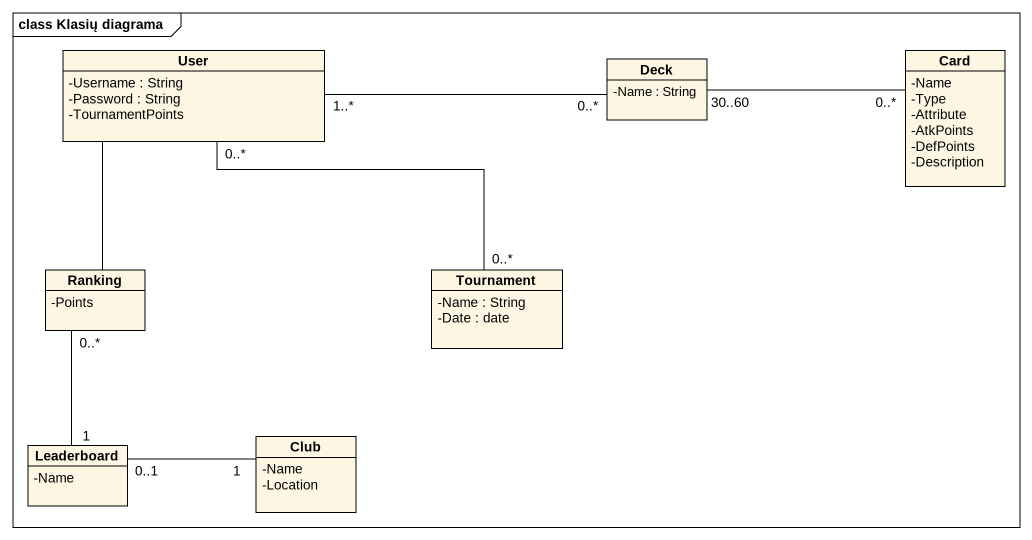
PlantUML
@startuml
mainframe class Klasių diagrama
hide circle
hide empty members
skinparam classAttributeIconSize 0
class User {
  -Username : String
  -Password : String
  -TournamentPoints
}
class Deck {
  -Name : String
}
class "Card" as Card_ {
  -Name
  -Type
  -Attribute
  -AtkPoints
  -DefPoints
  -Description
}
class Ranking {
  -Points
}
class Tournament {
  -Name : String
  -Date : date
}
class Leaderboard {
  -Name
}
class Club {
  -Name
  -Location
}
User "1..*" -right- "0..*" Deck
User "0..*" -- "0..*" Tournament
Card_ "0..*" -left- "30..60" Deck
Ranking -up- User
Ranking "0..*" -- "1" Leaderboard
Leaderboard "0..1" -right- "1" Club
@enduml
